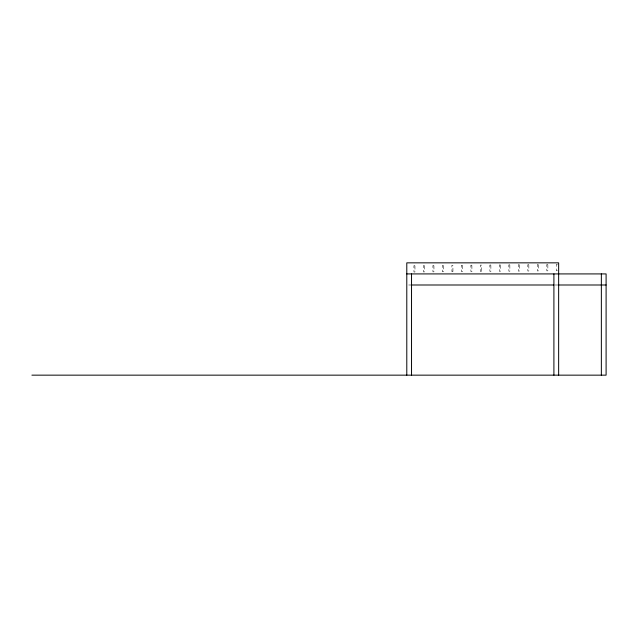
<?xml version="1.0" encoding="UTF-8"?>
<svg xmlns="http://www.w3.org/2000/svg" width="638" height="638" viewBox="0 0 638 638"><rect width="100%" height="100%" fill="white"/><g stroke="black" fill="none" stroke-linecap="round" stroke-linejoin="round"><path stroke-width="0.48" stroke-dasharray="3.19 2.39" d="M557.46 264.435L556.272 264.451L556.328 270.775L557.46 270.775M408.687 284.995L411.534 284.995M554.853 284.995L558.649 284.995M433.928 265.512L432.899 265.52L432.947 271.844L433.976 271.836L433.928 265.512M462.398 265.264L461.37 265.272L461.426 271.597L462.454 271.597L462.398 265.264M500.359 264.937L499.331 264.945L499.387 271.27L500.415 271.27L500.359 264.937M509.85 264.85L508.821 264.858L508.877 271.19L509.906 271.182L509.85 264.85M528.83 264.69L527.801 264.698L527.857 271.022L528.886 271.014L528.83 264.69M547.867 264.523L546.782 264.531L546.838 270.855L547.867 270.847L547.867 264.523M452.956 271.676L451.935 271.684L451.879 265.344L452.908 265.344L452.956 271.676M481.538 271.421L480.406 271.437L480.35 265.105L481.538 265.105L481.538 271.421M538.32 264.603L537.292 264.603L537.348 270.943L538.376 270.943L538.32 264.603M519.34 264.77L518.311 264.77L518.367 271.102L519.396 271.102L519.34 264.77M490.869 265.017L489.84 265.017L489.896 271.349L490.925 271.349L490.869 265.017M471.889 265.193L470.86 265.193L470.916 271.509L471.945 271.509L471.889 265.193M443.418 265.432L442.389 265.432L442.389 271.764L443.466 271.764L443.418 265.432M424.43 265.591L423.409 265.591L423.457 271.932L424.485 271.932L424.43 265.591M414.939 265.687L413.918 265.687L413.966 272.003L414.995 272.003L414.939 265.687"/><path stroke-width="0.96" d="M406.789 273.917L606.1 273.917L606.1 375.152L31.9 375.152M411.534 284.995L553.904 284.995M558.649 284.995L606.1 284.995M601.355 273.917L601.355 375.152M558.649 375.152L558.649 262.848L406.789 262.848L406.789 375.152M553.904 273.917L553.904 375.152M411.534 273.917L411.534 375.152"/></g></svg>
